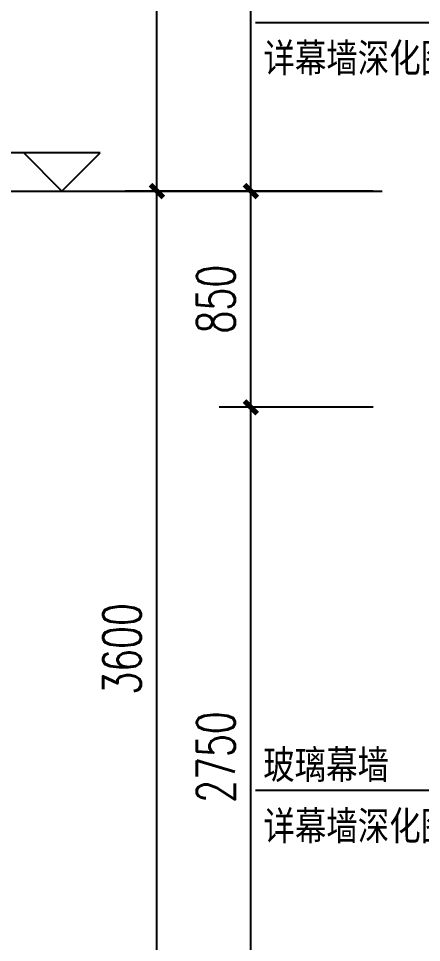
# Model space of a CAD drawing. Header units: millimetres. Extents: x 12351878 to 12381578, y 696206 to 738256.
# Drawn here: x 12373661 to 12375245, y 721680 to 725312 of the extents above; entities that cross this region are included whole.
import ezdxf

# ---------------------------------------------------------------- set-up
doc = ezdxf.new("R2010")
doc.units = ezdxf.units.MM
doc.header["$LTSCALE"] = 1000
doc.linetypes.add('DOTE', pattern=[2.42, 2, -0.2, 0.02, -0.2])
for name, color, linetype in [('A-ANNO-DIMS', 3, 'Continuous'), ('A-ANNO-ELEV', 3, 'Continuous'), ('DIM_LEAD', 3, 'Continuous'), ('DOTE', 16, 'DOTE'), ('PUB_TEXT', 7, 'Continuous')]:
    doc.layers.add(name, color=color, linetype=linetype)
doc.styles.add('_TCH_DIM_T3', font='SIMPLEX', dxfattribs={"width": 0.705882, "bigfont": 'GBCBIG'})
doc.styles.add('宋体', font='', dxfattribs={"width": 0.65})
doc.styles.get('宋体').set_extended_font_data('SimSun')
doc.dimstyles.new('_TCH_ARCH&&50', dxfattribs={"dimtxt": 148.75, "dimasz": 50, "dimexe": 125, "dimexo": 150, "dimgap": 63.125, "dimtad": 1, "dimdec": 0, "dimzin": 0, "dimdsep": 46, "dimtxsty": '_TCH_DIM_T3', "dimblk": 'ARCHTICK', "dimcen": 0.09, "dimclrt": 7, "dimazin": 2, "dimtfac": 1, "dimtdec": 0, "dimtix": 1, "dimtmove": 2, "dimatfit": 3, "dimfxl": 0, "dimtolj": 1, "dimtzin": 0, "dimarcsym": 0})

# ---------------------------------------------------------------- blocks, each defined once
blk = doc.blocks.new('_ArchTick')
at = {"color": 0, "linetype": 'ByBlock', "const_width": 0.4}
blk.add_lwpolyline([(-0.5, -0.5), (0.5, 0.5)], dxfattribs=at)
blk = doc.blocks.new('*D188')
at = {"layer": 'A-ANNO-DIMS', "color": 0, "lineweight": -2, "transparency": 16777216}
for p, q in [((12374574, 724633.5), (12374079.8, 724633.5)), ((12374204.8, 721033.5), (12374204.8, 724633.5)), ((12374574, 721033.5), (12374079.8, 721033.5))]:
    blk.add_line(p, q, dxfattribs=at)
at = {"layer": 'Defpoints', "color": 0, "transparency": 16777216}
for p in [(12374204.8, 724633.5), (12374724, 724633.5), (12374724, 721033.5)]:
    blk.add_point(p, dxfattribs=at)
at = {"layer": 'A-ANNO-DIMS', "color": 0, "lineweight": -2, "transparency": 16777216, "xscale": 50, "yscale": 50, "zscale": 50}
for p, rotation in [((12374204.8, 724633.5), 90), ((12374204.8, 721033.5), 270)]:
    blk.add_blockref('_ArchTick', p, dxfattribs=dict(at, rotation=rotation))
at = {"layer": 'A-ANNO-DIMS', "color": 7, "transparency": 16777216, "insert": (12374067.3, 722833.5), "char_height": 148.75, "attachment_point": 5, "rotation": 90, "style": '_TCH_DIM_T3'}
blk.add_mtext('\\A1;3600', dxfattribs=at)
blk = doc.blocks.new('*D189')
at = {"layer": 'A-ANNO-DIMS', "color": 0, "lineweight": -2, "transparency": 16777216}
for p, q in [((12374574, 730333.5), (12374079.8, 730333.5)), ((12374204.8, 724633.5), (12374204.8, 730333.5)), ((12374574, 724633.5), (12374079.8, 724633.5))]:
    blk.add_line(p, q, dxfattribs=at)
at = {"layer": 'Defpoints', "color": 0, "transparency": 16777216}
for p in [(12374204.8, 730333.5), (12374724, 730333.5), (12374724, 724633.5)]:
    blk.add_point(p, dxfattribs=at)
at = {"layer": 'A-ANNO-DIMS', "color": 0, "lineweight": -2, "transparency": 16777216, "xscale": 50, "yscale": 50, "zscale": 50}
for p, rotation in [((12374204.8, 730333.5), 90), ((12374204.8, 724633.5), 270)]:
    blk.add_blockref('_ArchTick', p, dxfattribs=dict(at, rotation=rotation))
at = {"layer": 'A-ANNO-DIMS', "color": 7, "transparency": 16777216, "insert": (12374067.3, 727483.5), "char_height": 148.75, "attachment_point": 5, "rotation": 90, "style": '_TCH_DIM_T3'}
blk.add_mtext('\\A1;5700', dxfattribs=at)
blk = doc.blocks.new('*D201')
at = {"layer": 'A-ANNO-DIMS', "color": 0, "lineweight": -2, "transparency": 16777216}
for p, q in [((12375054.6, 723783.5), (12374449, 723783.5)), ((12374574, 721033.5), (12374574, 723783.5)), ((12375054.6, 721033.5), (12374449, 721033.5))]:
    blk.add_line(p, q, dxfattribs=at)
at = {"layer": 'Defpoints', "color": 0, "transparency": 16777216}
for p in [(12374574, 723783.5), (12375204.6, 723783.5), (12375204.6, 721033.5)]:
    blk.add_point(p, dxfattribs=at)
at = {"layer": 'A-ANNO-DIMS', "color": 0, "lineweight": -2, "transparency": 16777216, "xscale": 50, "yscale": 50, "zscale": 50}
for p, rotation in [((12374574, 723783.5), 90), ((12374574, 721033.5), 270)]:
    blk.add_blockref('_ArchTick', p, dxfattribs=dict(at, rotation=rotation))
at = {"layer": 'A-ANNO-DIMS', "color": 7, "transparency": 16777216, "insert": (12374436.5, 722408.5), "char_height": 148.75, "attachment_point": 5, "rotation": 90, "style": '_TCH_DIM_T3'}
blk.add_mtext('\\A1;2750', dxfattribs=at)
blk = doc.blocks.new('*D202')
at = {"layer": 'A-ANNO-DIMS', "color": 0, "lineweight": -2, "transparency": 16777216}
for p, q in [((12375054.6, 724633.5), (12374449, 724633.5)), ((12374574, 723783.5), (12374574, 724633.5)), ((12375054.6, 723783.5), (12374449, 723783.5))]:
    blk.add_line(p, q, dxfattribs=at)
at = {"layer": 'Defpoints', "color": 0, "transparency": 16777216}
for p in [(12374574, 724633.5), (12375204.6, 724633.5), (12375204.6, 723783.5)]:
    blk.add_point(p, dxfattribs=at)
at = {"layer": 'A-ANNO-DIMS', "color": 0, "lineweight": -2, "transparency": 16777216, "xscale": 50, "yscale": 50, "zscale": 50}
for p, rotation in [((12374574, 724633.5), 90), ((12374574, 723783.5), 270)]:
    blk.add_blockref('_ArchTick', p, dxfattribs=dict(at, rotation=rotation))
at = {"layer": 'A-ANNO-DIMS', "color": 7, "transparency": 16777216, "insert": (12374436.5, 724208.5), "char_height": 148.75, "attachment_point": 5, "rotation": 90, "style": '_TCH_DIM_T3'}
blk.add_mtext('\\A1;850', dxfattribs=at)
blk = doc.blocks.new('*D203')
at = {"layer": 'A-ANNO-DIMS', "color": 0, "lineweight": -2, "transparency": 16777216}
for p, q in [((12375054.6, 729483.5), (12374449, 729483.5)), ((12374574, 724633.5), (12374574, 729483.5)), ((12375054.6, 724633.5), (12374449, 724633.5))]:
    blk.add_line(p, q, dxfattribs=at)
at = {"layer": 'Defpoints', "color": 0, "transparency": 16777216}
for p in [(12374574, 729483.5), (12375204.6, 729483.5), (12375204.6, 724633.5)]:
    blk.add_point(p, dxfattribs=at)
at = {"layer": 'A-ANNO-DIMS', "color": 0, "lineweight": -2, "transparency": 16777216, "xscale": 50, "yscale": 50, "zscale": 50}
for p, rotation in [((12374574, 729483.5), 90), ((12374574, 724633.5), 270)]:
    blk.add_blockref('_ArchTick', p, dxfattribs=dict(at, rotation=rotation))
at = {"layer": 'A-ANNO-DIMS', "color": 7, "transparency": 16777216, "insert": (12374436.5, 727058.5), "char_height": 148.75, "attachment_point": 5, "rotation": 90, "style": '_TCH_DIM_T3'}
blk.add_mtext('\\A1;4850', dxfattribs=at)

msp = doc.modelspace()

# ---------------------------------------------------------------- linework, layer by layer
at = {"layer": 'A-ANNO-ELEV'}
for p, q in [((12373981.5, 724783.5), (12373031.5, 724783.5)), ((12373831.5, 724633.5), (12373681.5, 724783.5)), ((12373831.5, 724633.5), (12373981.5, 724783.5))]:
    msp.add_line(p, q, dxfattribs=at)
at = {"layer": 'DIM_LEAD'}
for p, q in [((12375994.5, 725295.5, 0), (12374591.5, 725295.5, 0)), ((12375910, 722277), (12374591.5, 722277))]:
    msp.add_line(p, q, dxfattribs=at)
at = {"layer": 'DOTE'}
msp.add_line((12373089.5, 724633.5), (12380433.5, 724633.5), dxfattribs=at)

# ---------------------------------------------------------------- texts
at = {"layer": 'PUB_TEXT', "style": '宋体', "width": 0.8}
for s, p in [('详幕墙深化图', (12374623.3, 725100.5, 0)), ('玻璃幕墙', (12374622.3, 722322.6)), ('详幕墙深化图', (12374623.3, 722082))]:
    msp.add_text(s, height=113.29, dxfattribs=at).set_placement(p)

# ---------------------------------------------------------------- dimensions: what is measured, and where the dimension line sits
at = {"layer": 'A-ANNO-DIMS'}
for p1, p2, distance, picture, middle in [((12374724, 724633.5), (12374724, 730333.5), 519.2, '*D189', (12374067.3, 727483.5)), ((12375204.6, 724633.5), (12375204.6, 729483.5), 630.6, '*D203', (12374436.5, 727058.5)), ((12374724, 721033.5), (12374724, 724633.5), 519.2, '*D188', (12374067.3, 722833.5)), ((12375204.6, 723783.5), (12375204.6, 724633.5), 630.6, '*D202', (12374436.5, 724208.5)), ((12375204.6, 721033.5), (12375204.6, 723783.5), 630.6, '*D201', (12374436.5, 722408.5))]:
    dim = msp.add_aligned_dim(p1=p1, p2=p2, distance=distance, dimstyle='_TCH_ARCH&&50', dxfattribs=at)
    dim.commit()
    dim.dimension.update_dxf_attribs({"geometry": picture, "text_midpoint": middle})

doc.saveas('drawing.dxf')
